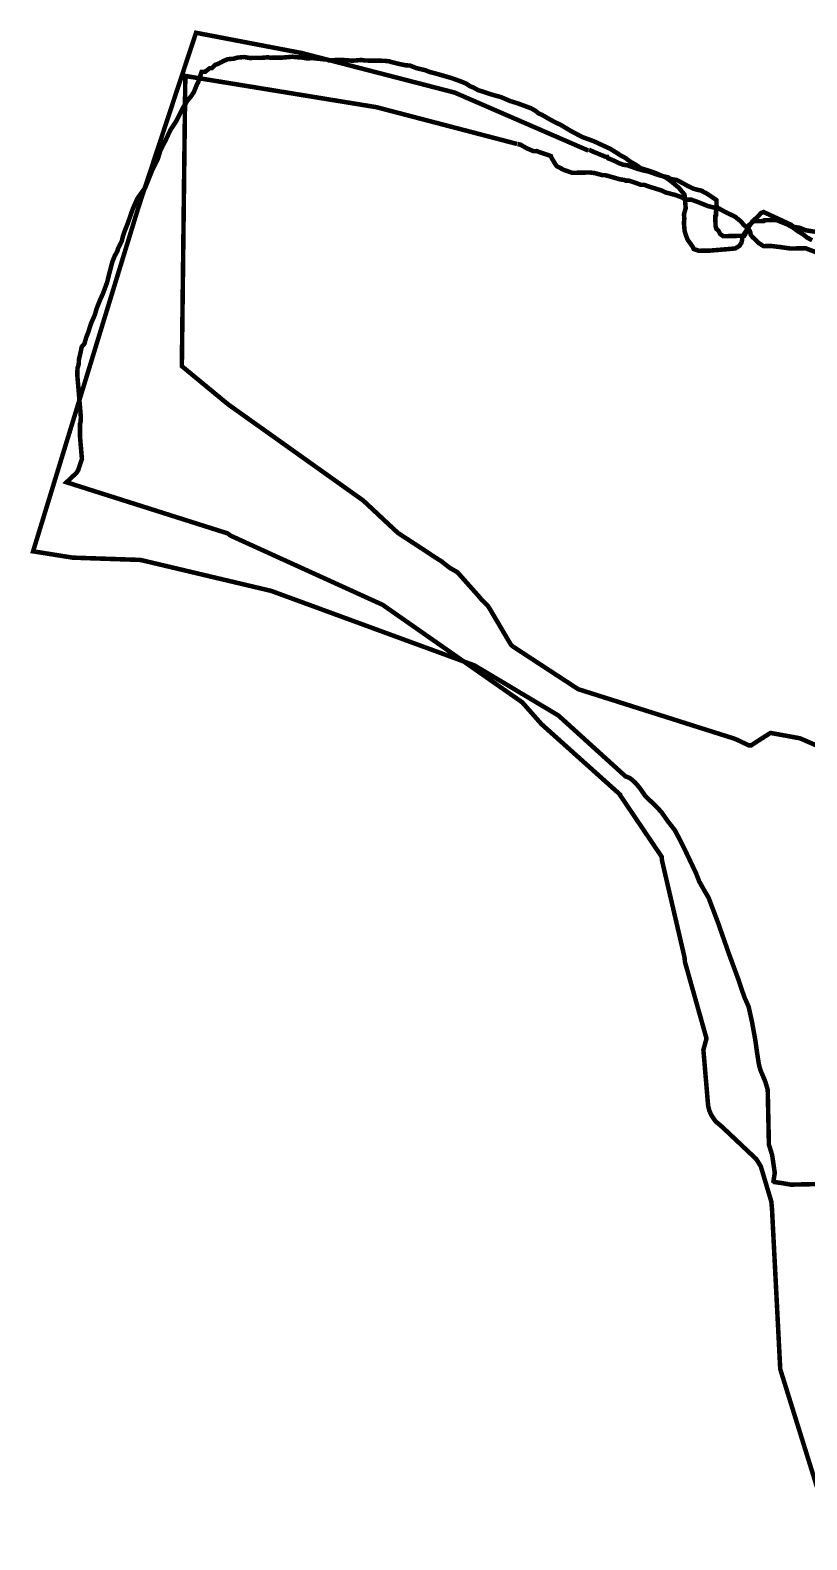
# Model space of a CAD drawing. Extents: x -2418 to 1398, y -3200 to 507.
# Drawn here: x -2418 to -510, y -3200 to 507 of the extents above; entities that cross this region are included whole.
import ezdxf

# ---------------------------------------------------------------- set-up
doc = ezdxf.new("R2010")
doc.units = 0

msp = doc.modelspace()

# ---------------------------------------------------------------- linework, layer by layer
at = {"color": 90, "const_width": 11.09}
for points in [[(-417.69, -2325.01), (-548.88, -2327.85), (-567.43, -2324.56), (-589.69, -2321.35), (-591.57, -2319.54), (-588.32, -2299.17), (-594.82, -2255.02), (-602.77, -2229.36), (-605.68, -2094.7), (-611.67, -2074.53), (-623.35, -2047.1), (-627.37, -2032.43), (-631.66, -2004.84), (-636.03, -1973.56), (-644.42, -1927.6), (-652.61, -1890.87), (-662.33, -1868.94), (-668.23, -1852.45), (-678.11, -1823.14), (-701.68, -1759.06), (-727.29, -1685.79), (-739.06, -1654.68), (-750.82, -1623.56), (-760.42, -1607.16), (-773.87, -1583.46), (-781.7, -1563.32), (-806.88, -1510.35), (-822.34, -1479.31), (-833.91, -1457.42), (-851.01, -1435.64), (-866.27, -1413.83), (-877.64, -1401.16), (-905.95, -1374.09), (-921.22, -1352.27), (-930.69, -1341.4), (-938.24, -1334.18), (-945.75, -1328.81), (-955.07, -1325.32), (-1119.96, -1175.84), (-1325.96, -1052.96), (-1825.33, -870), (-2146.78, -793.91), (-2313.27, -788.28), (-2410.45, -772.75), (-2151.47, 72.54), (-2010.21, 500.46), (-1750.34, 450.72), (-1374.83, 353.65), (-1046.41, 211.28)], [(-489.27, 11.83), (-511.84, 15.47), (-527.19, 21.58), (-542.24, 24.01), (-548.23, 29.06), (-615.79, 60.37), (-622.52, 57.65), (-629.27, 49.67), (-636.16, 43.53), (-643.06, 37.39), (-649.65, 27.57), (-656.24, 17.76), (-662.83, 7.94), (-667.73, 0.12), (-668.79, -9.23), (-670.17, -14.9), (-675.07, -22.72), (-678.6, -24.87), (-685.65, -29.17), (-746.42, -34.32), (-774.2, -34.82), (-787.56, -30.39), (-789.87, -25.03), (-802.47, -7.58), (-807.24, 4.97), (-809.86, 14.01), (-811.58, 34.23), (-810.51, 43.58), (-811.45, 54.61), (-807.17, 69.79), (-809.97, 102.88), (-814.12, 108.08), (-824.42, 120.17), (-834.4, 128.59), (-842.39, 135.32), (-856.22, 145.26), (-881.25, 156.1), (-898.44, 162.05), (-917.48, 167.84), (-929.31, 176.1), (-940.98, 182.52), (-956.8, 194.14), (-966.47, 198.88), (-976.31, 205.45), (-991.97, 215.23), (-1019, 227.76), (-1032.51, 234.02), (-1061.22, 244.55), (-1088.41, 258.91), (-1102.07, 267.02), (-1115.74, 275.12), (-1129.26, 281.38), (-1146.76, 291.01), (-1160.43, 299.11), (-1168.11, 302.16), (-1176.1, 308.89), (-1187.77, 315.31), (-1220.32, 327.37), (-1239.36, 333.16), (-1260.55, 342.48), (-1281.43, 348.11), (-1317.66, 359.86), (-1329.34, 366.28), (-1337.01, 369.33), (-1346.84, 375.91), (-1362.2, 382.01), (-1383.23, 389.49), (-1407.95, 396.65), (-1423.15, 400.92), (-1434.51, 403.66), (-1446.03, 408.24), (-1457.39, 410.99), (-1468.75, 413.73), (-1484.1, 419.83), (-1495.31, 420.74), (-1508.51, 423.32), (-1519.87, 426.06), (-1531.23, 428.8), (-1535.07, 430.33), (-1544.43, 431.39), (-1559.32, 431.98), (-1581.57, 431.95), (-1596.46, 432.54), (-1603.98, 433.75), (-1626.08, 431.88), (-1637.29, 432.79), (-1648.49, 433.69), (-1674.43, 433.34), (-1683.64, 432.57), (-1685.63, 434.25), (-1724.93, 438.33), (-1735.98, 437.39), (-1743.5, 438.61), (-1751.02, 439.82), (-1764.07, 440.57), (-1773.43, 441.63), (-1799.21, 439.44), (-1821.47, 439.41), (-1826.99, 438.94), (-1832.67, 440.31), (-1851.09, 438.76), (-1869.66, 439.04), (-1877.02, 438.41), (-1892.07, 440.84), (-1908.64, 439.44), (-1917.69, 436.82), (-1932.42, 435.57), (-1943.16, 430.96), (-1955.58, 424.35), (-1962.8, 421.89), (-1971.38, 413.76), (-1976.9, 413.29), (-1982.12, 409.14), (-1987.33, 405), (-1996.54, 404.22), (-2004.78, 379.29), (-2008, 373.46), (-2015.65, 354.3), (-2023.92, 342.49), (-2032.35, 332.51), (-2035.57, 326.69), (-2042.15, 316.87), (-2051.65, 297.55), (-2059.61, 282.06), (-2066.2, 272.25), (-2072.78, 262.43), (-2085.34, 235.45), (-2091.77, 223.79), (-2098.05, 210.3), (-2103.86, 191.29), (-2118.1, 162.31), (-2122.69, 150.81), (-2130.34, 131.65), (-2134.93, 120.15), (-2146.57, 104.35), (-2154.85, 92.54), (-2165.71, 67.55), (-2171.68, 50.38), (-2177.64, 33.21), (-2185.3, 14.04), (-2189.73, 0.71), (-2192.48, -10.64), (-2197.22, -20.3), (-2201.97, -29.96), (-2203.35, -35.63), (-2209.78, -47.28), (-2215.9, -62.61), (-2224.3, -94.8), (-2228.43, -111.82), (-2238.98, -140.48), (-2245.26, -153.98), (-2248.32, -161.64), (-2254.44, -176.97), (-2258.72, -192.15), (-2268.06, -213.31), (-2275.39, -236.15), (-2279.99, -247.65), (-2284.27, -262.82), (-2291.01, -270.8), (-2294.98, -289.65), (-2297.72, -301), (-2298.48, -314.02), (-2301.38, -323.52), (-2301.98, -338.39), (-2293.11, -443.18), (-2293.86, -456.21), (-2295.39, -460.04), (-2295.34, -489.36), (-2290.51, -546.35), (-2296.48, -563.52), (-2299.38, -573.02), (-2304.29, -580.85), (-2311.19, -586.98), (-2319.77, -595.12), (-2328.36, -603.25), (-1931.93, -728.93), (-1925.94, -733.98), (-1551.72, -904.12), (-1208.72, -1143.57), (-1161.54, -1196.97), (-968.13, -1370.25), (-967.97, -1372.08), (-866.19, -1522.71), (-865.41, -1531.9), (-810.03, -1769.78), (-809.1, -1780.81), (-756.08, -1968.89), (-763.68, -1996.97), (-752.01, -2134.85), (-749.23, -2145.73), (-744.62, -2156.45), (-734.01, -2172.21), (-718.03, -2185.67), (-633.37, -2265.53), (-629.06, -2272.57), (-622.61, -2283.14), (-596.72, -2369.82), (-595.01, -2390.05), (-574.9, -2780.89), (-446.04, -3194.33)], [(-405.16, -1284.61), (-526.46, -1231.87), (-598.84, -1218.67), (-598.84, -1218.67), (-640.78, -1245.42), (-646.24, -1249.23), (-651.78, -1249.35), (-685.4, -1233.46), (-685.4, -1233.46), (-1071.48, -1111.17), (-1232.73, -1005.78), (-1236.51, -1002.17), (-1290.24, -911.06), (-1294.05, -905.6), (-1307.27, -892.97), (-1314.86, -883.91), (-1367.91, -824.16), (-1386.63, -813.49), (-1407.31, -797.33), (-1429.8, -783.05), (-1442.93, -774.11), (-1514.18, -727.67), (-1599.09, -648.3), (-1931.39, -411.89), (-2045.04, -318.15), (-2036.43, 394.38), (-1567.09, 317.8), (-1221.31, 227.48)], [(-1220.24, 227.43), (-1212.8, 225.74), (-1197.82, 216.84), (-1181.03, 209.82), (-1173.64, 209.98), (-1158.74, 204.77), (-1138.26, 197.83), (-1136.29, 192.33), (-1130.55, 183.23), (-1128.62, 179.58), (-1124.81, 174.13), (-1122.92, 172.32), (-1119.18, 170.56), (-1106.09, 163.46), (-1085.61, 156.52), (-1043.11, 157.44), (-1030.13, 155.88), (-1011.54, 150.74), (-1006, 150.86), (-998.57, 149.18), (-968.8, 140.59), (-957.68, 138.99), (-953.94, 137.23), (-946.55, 137.39), (-926.07, 130.45), (-916.75, 126.96), (-909.36, 127.12), (-894.46, 121.9), (-866.54, 113.28), (-855.34, 107.99), (-847.91, 106.3), (-842.32, 104.58), (-834.89, 102.89), (-819.99, 97.68), (-805.05, 90.62), (-793.96, 90.86), (-779.06, 85.65), (-752.95, 75.14), (-732.51, 70.04), (-723.23, 68.4), (-721.34, 66.59), (-708.25, 59.5), (-685.84, 48.91), (-672.67, 38.12), (-668.89, 34.51), (-665.08, 29.06), (-655.68, 21.88), (-649.98, 14.62), (-648.01, 9.13), (-647.93, 5.44), (-644.11, -0.02), (-636.56, -7.23), (-627.12, -16.26), (-615.88, -23.4), (-597.4, -23), (-571.45, -26.13), (-549.2, -29.33), (-512.25, -28.53), (-508.51, -30.3), (-471.24, -44.26)], [(-1044.83, 213.46), (-1033.62, 208.17), (-1003.78, 195.9), (-1000.08, 195.98), (-998.16, 192.33), (-988.84, 188.84), (-970.16, 180.02), (-960.84, 176.53), (-949.72, 174.92), (-925.5, 166.22), (-912.48, 162.81), (-897.62, 159.44), (-873.4, 150.74), (-851.11, 145.68), (-841.75, 140.35), (-838.06, 140.43), (-828.78, 138.79), (-811.95, 129.92), (-802.59, 124.59), (-791.39, 119.29), (-787.65, 117.53), (-782.07, 115.81), (-774.64, 114.12), (-767.21, 112.44), (-765.32, 110.63), (-757.85, 107.1), (-746.6, 99.96), (-733.47, 91.02), (-731.58, 89.22), (-731.06, 65.24), (-732.83, 61.51), (-732.63, 52.28), (-734.44, 50.4), (-733.92, 26.42), (-731.91, 19.08), (-730.03, 17.28), (-726.25, 13.67), (-722.39, 6.37), (-714.88, 0.99), (-663.15, 2.11), (-657.81, 11.46), (-656.08, 17.03), (-656.24, 24.41), (-647.16, 31.99), (-639.89, 37.68), (-615.87, 38.2), (-614.06, 40.09), (-584.5, 40.73), (-558.39, 30.22), (-545.3, 23.12), (-530.28, 12.37), (-520.92, 7.04), (-511.52, -0.14), (-509.63, -1.94), (-496.54, -9.04)]]:
    msp.add_lwpolyline(points, dxfattribs=at)

doc.saveas('drawing.dxf')
